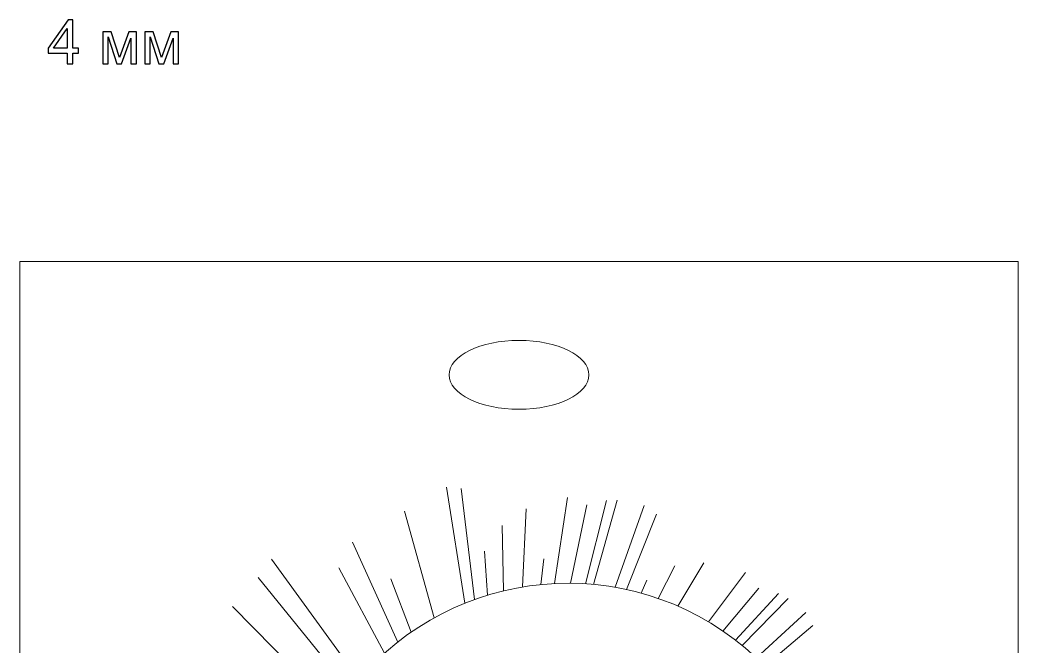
# Model space of a CAD drawing. Header units: millimetres. Extents: x -790 to 1043, y -481 to 328.
# Drawn here: x -790.3 to -548.3, y 92.6 to 244.5 of the extents above; entities that cross this region are included whole.
import ezdxf

# ---------------------------------------------------------------- set-up
doc = ezdxf.new("R2010")
doc.units = ezdxf.units.MM
doc.header["$MEASUREMENT"] = 0
doc.layers.add('Layer 1', color=7, linetype='Continuous')

msp = doc.modelspace()

# ---------------------------------------------------------------- linework, layer by layer
at = {"layer": 'Layer 1', "color": 250}
for points, knots in [([(-778.8033, 233.8417), (-778.8033, 233.8417), (-778.8033, 236.3766), (-778.8033, 236.3766), (-778.8033, 236.3766), (-778.8033, 236.3766), (-783.4136, 236.3766), (-783.4136, 236.3766), (-783.4136, 236.3766), (-783.4136, 236.3766), (-783.4136, 237.5774), (-783.4136, 237.5774), (-783.4136, 237.5774), (-783.4136, 237.5774), (-778.5661, 244.4558), (-778.5661, 244.4558), (-778.5661, 244.4558), (-778.5661, 244.4558), (-777.4988, 244.4558), (-777.4988, 244.4558), (-777.4988, 244.4558), (-777.4988, 244.4558), (-777.4988, 237.5774), (-777.4988, 237.5774), (-777.4988, 237.5774), (-777.4988, 237.5774), (-776.0608, 237.5774), (-776.0608, 237.5774), (-776.0608, 237.5774), (-776.0608, 237.5774), (-776.0608, 236.3766), (-776.0608, 236.3766), (-776.0608, 236.3766), (-776.0608, 236.3766), (-777.4988, 236.3766), (-777.4988, 236.3766), (-777.4988, 236.3766), (-777.4988, 236.3766), (-777.4988, 233.8417), (-777.4988, 233.8417), (-777.4988, 233.8417), (-777.4988, 233.8417), (-778.8033, 233.8417), (-778.8033, 233.8417)], [0, 0, 0, 0, 0.08333333, 0.08333333, 0.08333333, 0.08333333, 0.16666667, 0.16666667, 0.16666667, 0.16666667, 0.25, 0.25, 0.25, 0.25, 0.33333333, 0.33333333, 0.33333333, 0.33333333, 0.41666667, 0.41666667, 0.41666667, 0.41666667, 0.5, 0.5, 0.5, 0.5, 0.58333333, 0.58333333, 0.58333333, 0.58333333, 0.66666667, 0.66666667, 0.66666667, 0.66666667, 0.75, 0.75, 0.75, 0.75, 0.83333333, 0.83333333, 0.83333333, 0.83333333, 1, 1, 1, 1]), ([(-778.8033, 237.5774), (-778.8033, 237.5774), (-778.8033, 242.3533), (-778.8033, 242.3533), (-778.8033, 242.3533), (-778.8033, 242.3533), (-782.1313, 237.5774), (-782.1313, 237.5774), (-782.1313, 237.5774), (-782.1313, 237.5774), (-778.8033, 237.5774), (-778.8033, 237.5774)], [0, 0, 0, 0, 0.25, 0.25, 0.25, 0.25, 0.5, 0.5, 0.5, 0.5, 1, 1, 1, 1]), ([(-770.2052, 241.5355), (-770.2052, 241.5355), (-768.199, 241.5355), (-768.199, 241.5355), (-768.199, 241.5355), (-768.199, 241.5355), (-766.1656, 235.3785), (-766.1656, 235.3785), (-766.1656, 235.3785), (-766.1656, 235.3785), (-763.9148, 241.5355), (-763.9148, 241.5355), (-763.9148, 241.5355), (-763.9148, 241.5355), (-762.0519, 241.5355), (-762.0519, 241.5355), (-762.0519, 241.5355), (-762.0519, 241.5355), (-762.0519, 233.8417), (-762.0519, 233.8417), (-762.0519, 233.8417), (-762.0519, 233.8417), (-763.3564, 233.8417), (-763.3564, 233.8417), (-763.3564, 233.8417), (-763.3564, 233.8417), (-763.3564, 240.0357), (-763.3564, 240.0357), (-763.3564, 240.0357), (-763.3564, 240.0357), (-765.6221, 233.8417), (-765.6221, 233.8417), (-765.6221, 233.8417), (-765.6221, 233.8417), (-766.7883, 233.8417), (-766.7883, 233.8417), (-766.7883, 233.8417), (-766.7883, 233.8417), (-768.9303, 240.3322), (-768.9303, 240.3322), (-768.9303, 240.3322), (-768.9303, 240.3322), (-768.9303, 233.8417), (-768.9303, 233.8417), (-768.9303, 233.8417), (-768.9303, 233.8417), (-770.2052, 233.8417), (-770.2052, 233.8417), (-770.2052, 233.8417), (-770.2052, 233.8417), (-770.2052, 241.5355), (-770.2052, 241.5355)], [0, 0, 0, 0, 0.07142857, 0.07142857, 0.07142857, 0.07142857, 0.14285714, 0.14285714, 0.14285714, 0.14285714, 0.21428571, 0.21428571, 0.21428571, 0.21428571, 0.28571429, 0.28571429, 0.28571429, 0.28571429, 0.35714286, 0.35714286, 0.35714286, 0.35714286, 0.42857143, 0.42857143, 0.42857143, 0.42857143, 0.5, 0.5, 0.5, 0.5, 0.57142857, 0.57142857, 0.57142857, 0.57142857, 0.64285714, 0.64285714, 0.64285714, 0.64285714, 0.71428571, 0.71428571, 0.71428571, 0.71428571, 0.78571429, 0.78571429, 0.78571429, 0.78571429, 0.85714286, 0.85714286, 0.85714286, 0.85714286, 1, 1, 1, 1]), ([(-760.0136, 241.5355), (-760.0136, 241.5355), (-758.0074, 241.5355), (-758.0074, 241.5355), (-758.0074, 241.5355), (-758.0074, 241.5355), (-755.974, 235.3785), (-755.974, 235.3785), (-755.974, 235.3785), (-755.974, 235.3785), (-753.7232, 241.5355), (-753.7232, 241.5355), (-753.7232, 241.5355), (-753.7232, 241.5355), (-751.8603, 241.5355), (-751.8603, 241.5355), (-751.8603, 241.5355), (-751.8603, 241.5355), (-751.8603, 233.8417), (-751.8603, 233.8417), (-751.8603, 233.8417), (-751.8603, 233.8417), (-753.1648, 233.8417), (-753.1648, 233.8417), (-753.1648, 233.8417), (-753.1648, 233.8417), (-753.1648, 240.0357), (-753.1648, 240.0357), (-753.1648, 240.0357), (-753.1648, 240.0357), (-755.4305, 233.8417), (-755.4305, 233.8417), (-755.4305, 233.8417), (-755.4305, 233.8417), (-756.5967, 233.8417), (-756.5967, 233.8417), (-756.5967, 233.8417), (-756.5967, 233.8417), (-758.7387, 240.3322), (-758.7387, 240.3322), (-758.7387, 240.3322), (-758.7387, 240.3322), (-758.7387, 233.8417), (-758.7387, 233.8417), (-758.7387, 233.8417), (-758.7387, 233.8417), (-760.0136, 233.8417), (-760.0136, 233.8417), (-760.0136, 233.8417), (-760.0136, 233.8417), (-760.0136, 241.5355), (-760.0136, 241.5355)], [0, 0, 0, 0, 0.07142857, 0.07142857, 0.07142857, 0.07142857, 0.14285714, 0.14285714, 0.14285714, 0.14285714, 0.21428571, 0.21428571, 0.21428571, 0.21428571, 0.28571429, 0.28571429, 0.28571429, 0.28571429, 0.35714286, 0.35714286, 0.35714286, 0.35714286, 0.42857143, 0.42857143, 0.42857143, 0.42857143, 0.5, 0.5, 0.5, 0.5, 0.57142857, 0.57142857, 0.57142857, 0.57142857, 0.64285714, 0.64285714, 0.64285714, 0.64285714, 0.71428571, 0.71428571, 0.71428571, 0.71428571, 0.78571429, 0.78571429, 0.78571429, 0.78571429, 0.85714286, 0.85714286, 0.85714286, 0.85714286, 1, 1, 1, 1])]:
    msp.add_open_spline(points, degree=3, knots=knots, dxfattribs=at)
at = {"layer": 'Layer 1', "color": 250, "lineweight": 9}
for points in [[(-790.2794, 185.8891), (-790.2794, 185.8891), (-790.2794, -160.1107), (-790.2794, -160.1107), (-790.2794, -160.1107), (-790.2794, -160.1107), (-548.2794, -160.1107), (-548.2794, -160.1107), (-548.2794, -160.1107), (-548.2794, -160.1107), (-548.2794, 185.8891), (-548.2794, 185.8891), (-548.2794, 185.8891), (-548.2794, 185.8891), (-790.2794, 185.8891), (-790.2794, 185.8891)], [(-652.3469, 158.3663), (-652.3469, 153.7522), (-659.9278, 150.0116), (-669.2794, 150.0116), (-669.2794, 150.0116), (-678.6309, 150.0116), (-686.2119, 153.7522), (-686.2119, 158.3663), (-686.2119, 158.3663), (-686.2119, 162.9804), (-678.6309, 166.721), (-669.2794, 166.721), (-669.2794, 166.721), (-659.9278, 166.721), (-652.3469, 162.9804), (-652.3469, 158.3663)]]:
    msp.add_open_spline(points, degree=3, knots=[0, 0, 0, 0, 0.2, 0.2, 0.2, 0.2, 0.4, 0.4, 0.4, 0.4, 0.6, 0.6, 0.6, 0.6, 1, 1, 1, 1], dxfattribs=at)
at = {"layer": 'Layer 1', "color": 240, "lineweight": 20}
for points in [[(-686.842, 131.1541), (-686.842, 131.1541), (-682.4501, 102.96), (-682.4501, 102.96)], [(-683.2866, 130.7706), (-683.2866, 130.7706), (-680.0714, 103.8686), (-680.0714, 103.8686)], [(-660.6647, 107.7541), (-660.6647, 107.7541), (-657.5099, 128.6082), (-657.5099, 128.6082)], [(-668.4205, 106.9157), (-668.4205, 106.9157), (-667.5464, 125.8704), (-667.5464, 125.8704)], [(-652.8721, 126.8333), (-652.8721, 126.8333), (-656.7546, 107.833), (-656.7546, 107.833)], [(-653.1955, 107.7057), (-653.1955, 107.7057), (-648.0888, 127.8722), (-648.0888, 127.8722)], [(-651.2136, 107.5519), (-651.2136, 107.5519), (-645.477, 127.9782), (-645.477, 127.9782)], [(-638.9031, 126.6439), (-638.9031, 126.6439), (-645.952, 106.8518), (-645.952, 106.8518)], [(-697.0472, 125.2945), (-697.0472, 125.2945), (-689.854, 99.4246), (-689.854, 99.4246)], [(-635.9599, 124.6125), (-635.9599, 124.6125), (-643.2193, 106.317), (-643.2193, 106.317)], [(-673.3351, 121.834), (-673.3351, 121.834), (-673.0505, 105.9718), (-673.0505, 105.9718)], [(-698.6721, 93.5564), (-698.6721, 93.5564), (-709.6733, 117.7553), (-709.6733, 117.7553)], [(-676.8901, 104.9256), (-676.8901, 104.9256), (-677.6628, 115.5651), (-677.6628, 115.5651)], [(-663.2975, 113.7643), (-663.2975, 113.7643), (-663.9647, 107.5091), (-663.9647, 107.5091)], [(-729.2584, 113.6731), (-729.2584, 113.6731), (-708.0983, 84.4861), (-708.0983, 84.4861)], [(-712.9892, 111.5258), (-712.9892, 111.5258), (-701.9257, 90.8194), (-701.9257, 90.8194)], [(-631.4693, 112.0139), (-631.4693, 112.0139), (-635.5476, 104.1561), (-635.5476, 104.1561)], [(-630.796, 102.2945), (-630.796, 102.2945), (-624.4567, 112.8041), (-624.4567, 112.8041)], [(-710.2726, 81.7987), (-710.2726, 81.7987), (-732.5614, 109.2505), (-732.5614, 109.2505)], [(-700.378, 108.9121), (-700.378, 108.9121), (-695.4096, 95.9684), (-695.4096, 95.9684)], [(-623.358, 98.4719), (-623.358, 98.4719), (-614.3284, 110.4287), (-614.3284, 110.4287)], [(-639.6716, 105.4416), (-639.6716, 105.4416), (-638.2613, 108.5645), (-638.2613, 108.5645)], [(-611.0966, 106.6583), (-611.0966, 106.6583), (-619.8477, 96.2316), (-619.8477, 96.2316)], [(-616.7889, 94.0172), (-616.7889, 94.0172), (-606.3962, 105.2924), (-606.3962, 105.2924)], [(-615.1421, 92.7121), (-615.1421, 92.7121), (-604.0495, 104.1411), (-604.0495, 104.1411)], [(-713.7481, 76.8229), (-713.7481, 76.8229), (-738.7839, 102.1384), (-738.7839, 102.1384)], [(-599.734, 100.7457), (-599.734, 100.7457), (-611.7144, 89.7064), (-611.7144, 89.7064)], [(-598.0745, 97.578), (-598.0745, 97.578), (-609.6333, 87.6638), (-609.6333, 87.6638)]]:
    msp.add_open_spline(points, degree=3, dxfattribs=at)
msp.add_open_spline([(-704.6065, -5.8705), (-719.3499, 7.5301), (-725.1261, 29.9072), (-723.7895, 47.5655), (-723.7895, 47.5655), (-722.7577, 58.369), (-719.0672, 69.0732), (-712.5291, 78.678), (-712.5291, 78.678), (-691.812, 109.1129), (-650.3444, 116.9909), (-619.9093, 96.2735), (-619.9093, 96.2735), (-589.4741, 75.5561), (-581.5963, 34.0888), (-602.3137, 3.6537), (-602.3137, 3.6537), (-617.0628, -18.0135), (-642.3285, -28.2481), (-666.6431, -24.8716), (-666.6431, -24.8716), (-669.088, -24.8739), (-676.8683, -22.6374), (-678.4106, -22.1251)], degree=3, knots=[0, 0, 0, 0, 0.14285714, 0.14285714, 0.14285714, 0.14285714, 0.28571429, 0.28571429, 0.28571429, 0.28571429, 0.42857143, 0.42857143, 0.42857143, 0.42857143, 0.57142857, 0.57142857, 0.57142857, 0.57142857, 0.71428571, 0.71428571, 0.71428571, 0.71428571, 1, 1, 1, 1], dxfattribs=at)

doc.saveas('drawing.dxf')
